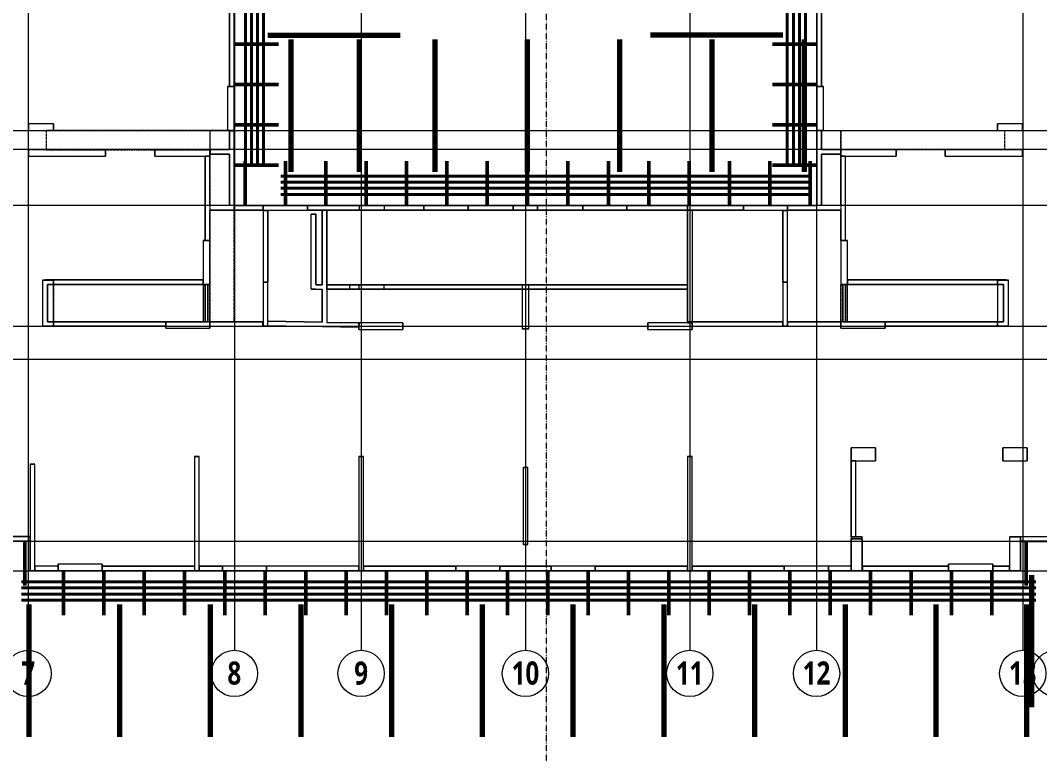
# Model space of a CAD drawing. Header units: millimetres. Extents: x -41779 to 122129, y -6962 to 59838.
# Drawn here: x 1830 to 48050, y -6962 to 26674 of the extents above; entities that cross this region are included whole.
import ezdxf

# ---------------------------------------------------------------- set-up
doc = ezdxf.new("R2010")
doc.units = ezdxf.units.MM
for name, pattern in [('Dash', [6.35, 3.175, -3.175]), ('Dash Dot 3mm', [5, 3, -1, 0, -1]), ('Grid Line', [10, 8, -1, 0, -1])]:
    doc.linetypes.add(name, pattern=pattern)
for name, color, linetype, lineweight in [('A-ANNO-MATC', 214, 'Dash Dot 3mm', 9), ('A-DETL', 90, 'Continuous', 5), ('A-DETL-HDLN', 90, 'Dash', 5), ('A-FLOR', 192, 'Continuous', 5), ('A-WALL', 113, 'Continuous', 15), ('S-BEAM', 12, 'Continuous', 15), ('S-GRID', 1, 'Continuous', 5), ('S-GRID-IDEN', 1, 'Continuous', 9)]:
    doc.layers.add(name, color=color, linetype=linetype, lineweight=lineweight)
doc.styles.add('Roboto_B', font='Roboto-Bold.ttf', dxfattribs={"width": 0.8, "height": 1050})

# ---------------------------------------------------------------- blocks, each defined once
blk = doc.blocks.new('BMS-SUPPER STRUCTURE_180317_rvt-1-Level 2 -  PLANK')
at = {"layer": 'A-FLOR', "color": 9}
for p, q in [((11523, 27566), (11523, 23676)), ((37943, 23676), (37943, 27566)), ((11523, 23676), (11523, 21676)), ((37943, 21676), (37943, 23676)), ((11523, 21676), (11523, 21666)), ((11523, 21666), (11523, 18271)), ((37943, 18271), (37943, 21676)), ((11523, 18271), (12843, 18271)), ((12843, 18271), (14843, 18271)), ((14843, 18271), (15733, 18271)), ((15733, 18271), (18327, 18271)), ((15733, 18061), (15733, 14681)), ((16771, 18271), (20133, 18271)), ((20133, 18061), (16771, 18061)), ((18327, 18271), (20133, 18271)), ((20133, 18271), (22133, 18271)), ((20133, 18271), (22133, 18271)), ((22133, 18271), (20133, 18271)), ((22133, 18061), (20133, 18061)), ((22133, 18271), (24183, 18271)), ((22133, 18271), (24183, 18271)), ((24183, 18061), (22133, 18061)), ((24183, 18271), (25283, 18271)), ((24183, 18271), (25283, 18271)), ((25283, 18271), (24183, 18271)), ((25283, 18061), (24183, 18061)), ((25283, 18271), (27333, 18271)), ((25283, 18271), (27333, 18271)), ((27333, 18061), (25283, 18061)), ((27333, 18271), (29333, 18271)), ((27333, 18271), (29333, 18271)), ((29333, 18271), (27333, 18271)), ((29333, 18061), (27333, 18061)), ((29333, 18271), (34623, 18271)), ((29333, 18271), (32078, 18271)), ((32078, 18061), (29333, 18061)), ((32078, 18271), (32078, 14681)), ((32078, 14681), (32078, 18061)), ((34623, 18271), (36623, 18271)), ((36623, 18271), (37943, 18271)), ((3333, 14691), (3053, 14691)), ((3053, 14691), (3053, 13001)), ((10123, 14691), (3333, 14691)), ((10213, 13001), (10213, 14691)), ((15733, 14681), (16771, 14681)), ((16771, 14471), (15733, 14471)), ((15733, 14471), (16771, 14471)), ((16771, 14681), (32078, 14681)), ((18327, 14471), (16771, 14471)), ((24583, 14471), (18327, 14471)), ((24883, 14471), (24583, 14471)), ((24583, 14471), (24883, 14471)), ((32078, 14471), (24883, 14471)), ((39253, 14691), (39253, 13001)), ((46133, 14691), (39343, 14691)), ((46413, 14691), (46133, 14691)), ((46413, 13001), (46413, 14691)), ((3053, 13001), (3333, 13001)), ((3333, 13001), (8423, 13001)), ((8423, 13001), (10123, 13001)), ((39343, 13001), (41043, 13001)), ((41043, 13001), (46133, 13001)), ((46133, 13001), (46413, 13001)), ((2278, 3041), (-2427, 3041)), ((2278, 1691), (2278, 3041)), ((51893, 3041), (47183, 3041)), ((47183, 3031), (47183, 1691)), ((2488, 1691), (2278, 1691)), ((3543, 1691), (2488, 1691)), ((5543, 1691), (3543, 1691)), ((9728, 1691), (5543, 1691)), ((9938, 1691), (9728, 1691)), ((10993, 1691), (9938, 1691)), ((12993, 1691), (10993, 1691)), ((17178, 1691), (12993, 1691)), ((17388, 1691), (17178, 1691)), ((21573, 1691), (17388, 1691)), ((23573, 1691), (21573, 1691)), ((25893, 1691), (23573, 1691)), ((27893, 1691), (25893, 1691)), ((32078, 1691), (27893, 1691)), ((32288, 1691), (32078, 1691)), ((36473, 1691), (32288, 1691)), ((38473, 1691), (36473, 1691)), ((39508, 1691), (38473, 1691)), ((40008, 1691), (39508, 1691)), ((40021, 1691), (40008, 1691)), ((43923, 1691), (40021, 1691)), ((45923, 1691), (43923, 1691)), ((46683, 1691), (45923, 1691)), ((47183, 1691), (46683, 1691))]:
    blk.add_line(p, q, dxfattribs=at)
at = {"layer": 'A-FLOR', "color": 55}
for p, q in [((11523, 23676), (11523, 27566)), ((37943, 27566), (37943, 23676)), ((11523, 18271), (11523, 21676)), ((37943, 21676), (37943, 18271)), ((12843, 18271), (11523, 18271)), ((20133, 18271), (14843, 18271)), ((15733, 14681), (15733, 18061)), ((15733, 18061), (20133, 18061)), ((15733, 14471), (15733, 18061)), ((24183, 18271), (22133, 18271)), ((22133, 18061), (24183, 18061)), ((27333, 18271), (25283, 18271)), ((25283, 18061), (27333, 18061)), ((34623, 18271), (29333, 18271)), ((29333, 18061), (32078, 18061)), ((32078, 18061), (32078, 14681)), ((37943, 18271), (36623, 18271)), ((3333, 14691), (10123, 14691)), ((10213, 14691), (10213, 13001)), ((32078, 14681), (15733, 14681)), ((39253, 13001), (39253, 14691)), ((39343, 14691), (46133, 14691)), ((8423, 13001), (3333, 13001)), ((46133, 13001), (41043, 13001)), ((-2427, 3041), (2278, 3041)), ((47183, 3041), (51893, 3041)), ((2488, 1691), (3543, 1691)), ((5543, 1691), (9728, 1691)), ((9938, 1691), (10993, 1691)), ((12993, 1691), (17178, 1691)), ((17388, 1691), (21573, 1691)), ((23573, 1691), (25893, 1691)), ((27893, 1691), (32078, 1691)), ((32288, 1691), (36473, 1691)), ((38473, 1691), (39508, 1691)), ((40008, 1691), (43923, 1691)), ((45923, 1691), (46683, 1691))]:
    blk.add_line(p, q, dxfattribs=at)
at = {"layer": 'A-FLOR', "color": 43}
for p, q in [((11523, 21676), (11523, 23676)), ((37943, 23676), (37943, 21676)), ((14843, 18271), (12843, 18271)), ((22133, 18271), (20133, 18271)), ((20133, 18061), (22133, 18061)), ((25283, 18271), (24183, 18271)), ((24183, 18061), (25283, 18061)), ((29333, 18271), (27333, 18271)), ((27333, 18061), (29333, 18061)), ((36623, 18271), (34623, 18271)), ((3053, 13001), (3053, 14691)), ((3053, 14691), (3333, 14691)), ((10123, 14691), (10213, 14691)), ((39253, 14691), (39343, 14691)), ((46133, 14691), (46413, 14691)), ((46413, 14691), (46413, 13001)), ((3333, 13001), (3053, 13001)), ((10213, 13001), (8423, 13001)), ((41043, 13001), (39253, 13001)), ((46413, 13001), (46133, 13001)), ((2278, 3041), (2278, 1691)), ((47183, 1691), (47183, 3041)), ((2278, 1691), (2488, 1691)), ((3543, 1691), (5543, 1691)), ((9728, 1691), (9938, 1691)), ((10993, 1691), (12993, 1691)), ((17178, 1691), (17388, 1691)), ((21573, 1691), (23573, 1691)), ((25893, 1691), (27893, 1691)), ((32078, 1691), (32288, 1691)), ((36473, 1691), (38473, 1691)), ((39508, 1691), (40008, 1691)), ((43923, 1691), (45923, 1691)), ((46683, 1691), (47183, 1691))]:
    blk.add_line(p, q, dxfattribs=at)
at = {"layer": 'A-FLOR', "color": 50}
for p, q in [((15733, 18271), (16771, 18271)), ((17186, 18271), (15733, 18271)), ((16771, 18061), (15733, 18061)), ((15733, 18061), (15733, 14681)), ((20133, 18271), (17186, 18271)), ((24183, 18271), (22133, 18271)), ((27333, 18271), (25283, 18271)), ((30936, 18271), (29333, 18271)), ((32078, 18271), (30936, 18271)), ((32078, 18061), (32078, 18271)), ((32078, 14681), (32078, 18061)), ((10213, 14691), (10123, 14691)), ((15733, 14681), (15733, 14471)), ((16771, 14471), (17186, 14471)), ((17186, 14471), (24583, 14471)), ((24883, 14471), (32078, 14471)), ((32078, 14681), (32078, 14471)), ((32078, 14471), (32078, 14681)), ((39343, 14691), (39253, 14691)), ((10123, 13001), (10213, 13001)), ((39253, 13001), (39343, 13001)), ((47183, 3041), (47183, 3031))]:
    blk.add_line(p, q, dxfattribs=at)
at = {"layer": 'A-WALL', "color": 8, "lineweight": 18}
for p, q in [((11223, 23676), (11223, 21676)), ((11523, 23676), (11223, 23676)), ((11523, 21676), (11523, 23676)), ((38243, 23676), (37943, 23676)), ((37943, 23676), (37943, 21676)), ((38243, 21676), (38243, 23676)), ((3333, 21976), (2193, 21976)), ((2193, 21976), (2193, 21676)), ((3333, 21676), (3333, 21976)), ((47273, 21976), (46133, 21976)), ((46133, 21976), (46133, 21676)), ((47273, 21676), (47273, 21976)), ((2193, 21676), (3333, 21676)), ((11223, 21676), (11523, 21676)), ((37943, 21676), (38243, 21676)), ((46133, 21676), (47273, 21676)), ((5693, 20806), (2193, 20806)), ((2193, 20806), (2193, 20506)), ((5693, 20506), (5693, 20806)), ((10423, 20806), (7923, 20806)), ((7923, 20806), (7923, 20506)), ((10423, 20506), (10423, 20806)), ((41543, 20806), (39043, 20806)), ((39043, 20806), (39043, 20506)), ((41543, 20506), (41543, 20806)), ((47273, 20806), (43773, 20806)), ((43773, 20806), (43773, 20506)), ((47273, 20506), (47273, 20806)), ((2193, 20506), (5693, 20506)), ((7923, 20506), (10423, 20506)), ((39043, 20506), (41543, 20506)), ((43773, 20506), (47273, 20506)), ((14843, 18271), (12843, 18271)), ((12843, 18271), (12843, 18061)), ((12843, 18061), (14843, 18061)), ((14843, 18061), (14843, 18271)), ((22133, 18271), (20133, 18271)), ((20133, 18271), (20133, 18061)), ((20133, 18061), (22133, 18061)), ((22133, 18061), (22133, 18271)), ((25283, 18271), (24183, 18271)), ((24183, 18271), (24183, 18061)), ((24183, 18061), (25283, 18061)), ((25283, 18061), (25283, 18271)), ((29333, 18271), (27333, 18271)), ((27333, 18271), (27333, 18061)), ((27333, 18061), (29333, 18061)), ((29333, 18061), (29333, 18271)), ((36623, 18271), (34623, 18271)), ((34623, 18271), (34623, 18061)), ((34623, 18061), (36623, 18061)), ((36623, 18061), (36623, 18271)), ((10423, 16691), (10123, 16691)), ((10123, 16691), (10123, 14691)), ((10423, 14691), (10423, 16691)), ((39343, 16691), (39043, 16691)), ((39043, 16691), (39043, 14691)), ((39343, 14691), (39343, 16691)), ((2833, 14891), (2833, 12791)), ((3333, 14891), (2833, 14891)), ((3333, 12791), (3333, 14891)), ((12843, 14791), (12843, 12791)), ((13053, 14791), (12843, 14791)), ((13053, 12791), (13053, 14791)), ((36623, 14791), (36413, 14791)), ((36413, 14791), (36413, 12791)), ((36623, 12791), (36623, 14791)), ((46133, 14891), (46133, 12791)), ((46633, 14891), (46133, 14891)), ((46633, 12791), (46633, 14891)), ((10123, 14691), (10423, 14691)), ((24883, 14671), (24583, 14671)), ((24583, 14671), (24583, 12671)), ((24883, 12671), (24883, 14671)), ((39043, 14691), (39343, 14691)), ((10423, 13001), (8423, 13001)), ((8423, 13001), (8423, 12701)), ((10423, 12701), (10423, 13001)), ((19178, 12946), (17178, 12946)), ((17178, 12946), (17178, 12646)), ((19178, 12646), (19178, 12946)), ((32288, 12946), (30288, 12946)), ((30288, 12946), (30288, 12646)), ((32288, 12646), (32288, 12946)), ((41043, 13001), (39043, 13001)), ((39043, 13001), (39043, 12701)), ((41043, 12701), (41043, 13001)), ((2833, 12791), (3333, 12791)), ((8423, 12701), (10423, 12701)), ((12843, 12791), (13053, 12791)), ((17178, 12646), (19178, 12646)), ((24583, 12671), (24883, 12671)), ((30288, 12646), (32288, 12646)), ((36413, 12791), (36623, 12791)), ((39043, 12701), (41043, 12701)), ((46133, 12791), (46633, 12791)), ((40608, 7281), (39508, 7281)), ((39508, 7281), (39508, 6681)), ((40608, 6681), (40608, 7281)), ((47483, 7281), (46383, 7281)), ((46383, 7281), (46383, 6681)), ((47483, 6681), (47483, 7281)), ((2488, 6541), (2278, 6541)), ((2278, 6541), (2278, 1691)), ((2488, 1691), (2488, 6541)), ((9938, 6891), (9728, 6891)), ((9728, 6891), (9728, 1691)), ((9938, 1691), (9938, 6891)), ((17388, 6891), (17178, 6891)), ((17178, 6891), (17178, 1691)), ((17388, 1691), (17388, 6891)), ((32288, 6891), (32078, 6891)), ((32078, 6891), (32078, 1691)), ((32288, 1691), (32288, 6891)), ((39508, 6681), (40608, 6681)), ((46383, 6681), (47483, 6681)), ((24838, 6391), (24628, 6391)), ((24628, 6391), (24628, 2891)), ((24838, 2891), (24838, 6391)), ((39508, 3241), (39508, 1691)), ((40008, 3241), (39508, 3241)), ((40008, 1691), (40008, 3241)), ((46683, 3241), (46683, 1691)), ((47183, 3241), (46683, 3241)), ((47183, 1691), (47183, 3241)), ((24628, 2891), (24838, 2891)), ((5543, 1991), (3543, 1991)), ((3543, 1991), (3543, 1691)), ((5543, 1691), (5543, 1991)), ((12993, 1901), (10993, 1901)), ((10993, 1901), (10993, 1691)), ((12993, 1691), (12993, 1901)), ((23573, 1901), (21573, 1901)), ((21573, 1901), (21573, 1691)), ((23573, 1691), (23573, 1901)), ((27893, 1901), (25893, 1901)), ((25893, 1901), (25893, 1691)), ((27893, 1691), (27893, 1901)), ((38473, 1901), (36473, 1901)), ((36473, 1901), (36473, 1691)), ((38473, 1691), (38473, 1901)), ((45923, 1991), (43923, 1991)), ((43923, 1991), (43923, 1691)), ((45923, 1691), (45923, 1991)), ((2278, 1691), (2488, 1691)), ((3543, 1691), (5543, 1691)), ((9728, 1691), (9938, 1691)), ((10993, 1691), (12993, 1691)), ((17178, 1691), (17388, 1691)), ((21573, 1691), (23573, 1691)), ((25893, 1691), (27893, 1691)), ((32078, 1691), (32288, 1691)), ((36473, 1691), (38473, 1691)), ((39508, 1691), (40008, 1691)), ((43923, 1691), (45923, 1691)), ((46683, 1691), (47183, 1691))]:
    blk.add_line(p, q, dxfattribs=at)
at = {"layer": 'A-WALL', "color": 253, "lineweight": 13}
for p, q in [((11223, 23676), (11223, 21676)), ((11223, 23676), (11523, 23676)), ((11523, 21676), (11523, 23676)), ((37943, 23676), (38243, 23676)), ((37943, 23676), (37943, 21676)), ((38243, 21676), (38243, 23676)), ((3333, 21976), (2193, 21976)), ((2193, 21676), (2193, 21976)), ((3333, 21976), (3333, 21676)), ((46133, 21676), (46133, 21976)), ((47273, 21976), (46133, 21976)), ((47273, 21976), (47273, 21676)), ((2193, 21676), (3333, 21676)), ((11523, 21676), (11223, 21676)), ((38243, 21676), (37943, 21676)), ((46133, 21676), (47273, 21676)), ((2193, 20506), (2193, 20806)), ((5693, 20806), (2193, 20806)), ((5693, 20806), (5693, 20506)), ((7923, 20506), (7923, 20806)), ((10423, 20806), (7923, 20806)), ((10423, 20806), (10423, 20506)), ((39043, 20506), (39043, 20806)), ((41543, 20806), (39043, 20806)), ((41543, 20806), (41543, 20506)), ((43773, 20506), (43773, 20806)), ((47273, 20806), (43773, 20806)), ((47273, 20806), (47273, 20506)), ((2193, 20506), (5693, 20506)), ((7923, 20506), (10423, 20506)), ((39043, 20506), (41543, 20506)), ((43773, 20506), (47273, 20506)), ((12843, 18061), (12843, 18271)), ((14843, 18271), (12843, 18271)), ((12843, 18061), (14843, 18061)), ((14843, 18271), (14843, 18061)), ((20133, 18061), (20133, 18271)), ((22133, 18271), (20133, 18271)), ((20133, 18061), (22133, 18061)), ((22133, 18271), (22133, 18061)), ((24183, 18061), (24183, 18271)), ((25283, 18271), (24183, 18271)), ((24183, 18061), (25283, 18061)), ((25283, 18271), (25283, 18061)), ((27333, 18061), (27333, 18271)), ((29333, 18271), (27333, 18271)), ((27333, 18061), (29333, 18061)), ((29333, 18271), (29333, 18061)), ((34623, 18061), (34623, 18271)), ((36623, 18271), (34623, 18271)), ((34623, 18061), (36623, 18061)), ((36623, 18271), (36623, 18061)), ((10123, 16691), (10423, 16691)), ((10123, 16691), (10123, 14691)), ((10423, 14691), (10423, 16691)), ((39043, 16691), (39343, 16691)), ((39043, 16691), (39043, 14691)), ((39343, 14691), (39343, 16691)), ((2833, 14891), (2833, 12791)), ((2833, 14891), (3333, 14891)), ((3333, 12791), (3333, 14891)), ((12843, 14791), (12843, 12791)), ((12843, 14791), (13053, 14791)), ((13053, 12791), (13053, 14791)), ((36413, 14791), (36623, 14791)), ((36413, 14791), (36413, 12791)), ((36623, 12791), (36623, 14791)), ((46133, 14891), (46133, 12791)), ((46133, 14891), (46633, 14891)), ((46633, 12791), (46633, 14891)), ((10423, 14691), (10123, 14691)), ((24583, 14671), (24883, 14671)), ((24583, 14671), (24583, 12671)), ((24883, 12671), (24883, 14671)), ((39343, 14691), (39043, 14691)), ((10423, 13001), (8423, 13001)), ((8423, 12701), (8423, 13001)), ((10423, 13001), (10423, 12701)), ((19178, 12946), (17178, 12946)), ((17178, 12646), (17178, 12946)), ((19178, 12946), (19178, 12646)), ((30288, 12646), (30288, 12946)), ((32288, 12946), (30288, 12946)), ((32288, 12946), (32288, 12646)), ((41043, 13001), (39043, 13001)), ((39043, 12701), (39043, 13001)), ((41043, 13001), (41043, 12701)), ((3333, 12791), (2833, 12791)), ((8423, 12701), (10423, 12701)), ((13053, 12791), (12843, 12791)), ((17178, 12646), (19178, 12646)), ((24883, 12671), (24583, 12671)), ((30288, 12646), (32288, 12646)), ((36623, 12791), (36413, 12791)), ((39043, 12701), (41043, 12701)), ((46633, 12791), (46133, 12791)), ((39508, 6681), (39508, 7281)), ((40608, 7281), (39508, 7281)), ((40608, 7281), (40608, 6681)), ((46383, 6681), (46383, 7281)), ((47483, 7281), (46383, 7281)), ((47483, 7281), (47483, 6681)), ((2278, 6541), (2488, 6541)), ((2278, 6541), (2278, 1691)), ((2488, 1691), (2488, 6541)), ((9728, 6891), (9938, 6891)), ((9728, 6891), (9728, 1691)), ((9938, 1691), (9938, 6891)), ((17178, 6891), (17388, 6891)), ((17178, 6891), (17178, 1691)), ((17388, 1691), (17388, 6891)), ((32078, 6891), (32288, 6891)), ((32078, 6891), (32078, 1691)), ((32288, 1691), (32288, 6891)), ((39508, 6681), (40608, 6681)), ((46383, 6681), (47483, 6681)), ((24628, 6391), (24838, 6391)), ((24628, 6391), (24628, 2891)), ((24838, 2891), (24838, 6391)), ((39508, 3241), (39508, 1691)), ((39508, 3241), (40008, 3241)), ((40008, 1691), (40008, 3241)), ((46683, 3241), (46683, 1691)), ((46683, 3241), (47183, 3241)), ((47183, 1691), (47183, 3241)), ((24838, 2891), (24628, 2891)), ((39508, 1691), (39508, 3141)), ((40008, 3141), (39508, 3141)), ((40008, 3141), (40008, 1691)), ((5543, 1991), (3543, 1991)), ((3543, 1691), (3543, 1991)), ((5543, 1991), (5543, 1691)), ((12993, 1901), (10993, 1901)), ((10993, 1691), (10993, 1901)), ((12993, 1901), (12993, 1691)), ((23573, 1901), (21573, 1901)), ((21573, 1691), (21573, 1901)), ((23573, 1901), (23573, 1691)), ((27893, 1901), (25893, 1901)), ((25893, 1691), (25893, 1901)), ((27893, 1901), (27893, 1691)), ((38473, 1901), (36473, 1901)), ((36473, 1691), (36473, 1901)), ((38473, 1901), (38473, 1691)), ((45923, 1991), (43923, 1991)), ((43923, 1691), (43923, 1991)), ((45923, 1991), (45923, 1691)), ((2488, 1691), (2278, 1691)), ((3543, 1691), (5543, 1691)), ((9938, 1691), (9728, 1691)), ((10993, 1691), (12993, 1691)), ((17388, 1691), (17178, 1691)), ((21573, 1691), (23573, 1691)), ((25893, 1691), (27893, 1691)), ((32288, 1691), (32078, 1691)), ((36473, 1691), (38473, 1691)), ((40008, 1691), (39508, 1691)), ((40008, 1691), (39508, 1691)), ((43923, 1691), (45923, 1691)), ((47183, 1691), (46683, 1691))]:
    blk.add_line(p, q, dxfattribs=at)
at = {"layer": 'A-WALL', "color": 254, "lineweight": 13}
for p, q in [((39508, 3141), (39508, 1901)), ((39508, 3141), (40008, 3141)), ((40008, 1691), (40008, 3141)), ((40008, 1691), (39508, 1691))]:
    blk.add_line(p, q, dxfattribs=at)
at = {"layer": 'A-WALL', "color": 10, "lineweight": 13}
blk.add_line((39508, 1901), (39508, 1691), dxfattribs=at)
at = {"layer": 'S-BEAM', "color": 135, "lineweight": 13}
for p, q in [((11313, 27566), (11313, 23676)), ((11523, 23676), (11523, 27566)), ((37943, 27566), (37943, 23676)), ((38153, 23676), (38153, 27566)), ((11313, 21666), (11523, 21666)), ((11313, 21666), (11313, 20806)), ((11523, 18271), (11523, 21666)), ((37943, 21676), (37943, 18271)), ((38153, 20806), (38153, 21676)), ((10436, 20596), (10436, 20806)), ((11313, 20806), (10436, 20806)), ((39043, 20806), (38153, 20806)), ((10213, 20506), (10213, 16691)), ((10423, 18271), (10423, 20506)), ((10436, 20596), (11313, 20596)), ((11313, 20596), (11313, 18271)), ((38153, 20596), (39043, 20596)), ((38153, 18271), (38153, 20596)), ((39043, 20506), (39043, 18271)), ((39253, 16691), (39253, 20506)), ((11313, 18271), (10423, 18271)), ((10423, 16691), (10423, 18061)), ((10423, 18061), (12843, 18061)), ((12843, 18271), (11523, 18271)), ((12843, 18048), (13053, 18048)), ((12843, 18048), (12843, 14791)), ((13053, 14791), (13053, 18048)), ((15733, 18271), (14843, 18271)), ((14843, 18061), (15733, 18061)), ((20133, 18271), (15733, 18271)), ((15733, 18061), (20133, 18061)), ((34623, 18271), (29333, 18271)), ((29333, 18061), (34623, 18061)), ((36413, 18048), (36623, 18048)), ((36413, 18048), (36413, 14791)), ((37943, 18271), (36623, 18271)), ((36623, 18061), (39043, 18061)), ((36623, 14791), (36623, 18048)), ((39043, 18271), (38153, 18271)), ((39043, 18061), (39043, 16691)), ((2961, 14891), (2961, 14901)), ((10123, 14901), (2961, 14901)), ((46518, 14901), (39343, 14901)), ((46518, 14901), (46518, 14891)), ((3333, 14691), (10123, 14691)), ((10123, 14691), (10123, 13001)), ((10333, 13001), (10333, 14691)), ((39133, 14691), (39133, 13001)), ((39343, 14691), (46133, 14691)), ((39343, 13001), (39343, 14691)), ((8423, 13001), (3333, 13001)), ((12830, 13001), (10423, 13001)), ((12830, 13001), (12830, 12791)), ((36400, 13001), (32078, 13001)), ((32078, 13001), (32078, 12946)), ((36400, 13001), (36400, 12791)), ((39043, 13001), (36623, 13001)), ((46133, 13001), (41043, 13001)), ((3333, 12791), (8423, 12791)), ((10423, 12791), (12830, 12791)), ((32288, 12791), (36400, 12791)), ((36623, 12791), (39043, 12791)), ((41043, 12801), (46133, 12801)), ((39508, 6681), (39508, 3241)), ((39718, 3241), (39718, 6681)), ((2278, 3251), (-2427, 3251)), ((51893, 3241), (47183, 3241)), ((-2427, 3041), (2278, 3041)), ((47183, 3031), (51893, 3031)), ((3543, 1901), (2488, 1901)), ((5543, 1901), (9728, 1901)), ((9938, 1901), (10993, 1901)), ((17178, 1901), (12993, 1901)), ((21573, 1901), (17388, 1901)), ((25893, 1901), (23573, 1901)), ((32078, 1901), (27893, 1901)), ((36473, 1901), (32288, 1901)), ((39508, 1901), (38473, 1901)), ((40021, 1691), (40021, 1901)), ((43923, 1901), (40021, 1901)), ((46683, 1901), (45923, 1901)), ((2488, 1691), (3543, 1691)), ((9728, 1691), (5543, 1691)), ((10993, 1691), (9938, 1691)), ((12993, 1691), (17178, 1691)), ((17388, 1691), (21573, 1691)), ((23573, 1691), (25893, 1691)), ((27893, 1691), (32078, 1691)), ((32288, 1691), (36473, 1691)), ((38473, 1691), (39508, 1691)), ((40021, 1691), (43923, 1691)), ((45923, 1691), (46683, 1691))]:
    blk.add_line(p, q, dxfattribs=at)
at = {"layer": 'S-BEAM', "color": 254, "lineweight": 13}
for p, q in [((11313, 23676), (11313, 27566)), ((11523, 23676), (11523, 27566)), ((37943, 27566), (37943, 23676)), ((38153, 27566), (38153, 23676)), ((11523, 21666), (11313, 21666)), ((11313, 20806), (11313, 21666)), ((11523, 18271), (11523, 21666)), ((37943, 21676), (37943, 18271)), ((38153, 21676), (38153, 20806)), ((10436, 20806), (10436, 20596)), ((11313, 20806), (10436, 20806)), ((39043, 20806), (38153, 20806)), ((10213, 16691), (10213, 20506)), ((10423, 18271), (10423, 20506)), ((11313, 20596), (10436, 20596)), ((11313, 18271), (11313, 20596)), ((39043, 20596), (38153, 20596)), ((38153, 20596), (38153, 18271)), ((39043, 18271), (39043, 20506)), ((39253, 16691), (39253, 20506)), ((11313, 18271), (10423, 18271)), ((10423, 16691), (10423, 18061)), ((12843, 18061), (10423, 18061)), ((12843, 18271), (11523, 18271)), ((13053, 18048), (12843, 18048)), ((12843, 18048), (12843, 14791)), ((13053, 18048), (13053, 14791)), ((15733, 18271), (14843, 18271)), ((15523, 18061), (14843, 18061)), ((15523, 18061), (15523, 14681)), ((15733, 18061), (15523, 18061)), ((15733, 18271), (18327, 18271)), ((18327, 18061), (15733, 18061)), ((15733, 18061), (15733, 14681)), ((18327, 18271), (18327, 18061)), ((20133, 18271), (18327, 18271)), ((20133, 18061), (18327, 18061)), ((20133, 18061), (20133, 18271)), ((29333, 18271), (29333, 18061)), ((34623, 18271), (29333, 18271)), ((32078, 18061), (29333, 18061)), ((32078, 18061), (32078, 14681)), ((32288, 18061), (32078, 18061)), ((34623, 18061), (32288, 18061)), ((32288, 18061), (32288, 13001)), ((34623, 18061), (34623, 18271)), ((36623, 18048), (36413, 18048)), ((36413, 14791), (36413, 18048)), ((37943, 18271), (36623, 18271)), ((39043, 18061), (36623, 18061)), ((36623, 14791), (36623, 18048)), ((39043, 18271), (38153, 18271)), ((39043, 16691), (39043, 18061)), ((15223, 17881), (15013, 17881)), ((15013, 14471), (15013, 17881)), ((15223, 14682), (15223, 17881)), ((2961, 14901), (2961, 14891)), ((2962, 14901), (10123, 14901)), ((10123, 14901), (10123, 14691)), ((12843, 14791), (13053, 14791)), ((36413, 14791), (36623, 14791)), ((39343, 14691), (39343, 14901)), ((39343, 14901), (46518, 14901)), ((46518, 14891), (46518, 14901)), ((3333, 14691), (10123, 14691)), ((10333, 14691), (10333, 13001)), ((15223, 14471), (15013, 14471)), ((15223, 14681), (15523, 14681)), ((15223, 14471), (15523, 14471)), ((15523, 14471), (15523, 12975)), ((15733, 14681), (15733, 14471)), ((16771, 14681), (15733, 14681)), ((15733, 14471), (15733, 12971)), ((15733, 14471), (16771, 14471)), ((18327, 14681), (16771, 14681)), ((18327, 14471), (16771, 14471)), ((18327, 14681), (32078, 14681)), ((18327, 14471), (18327, 14679)), ((24583, 14471), (18327, 14471)), ((24583, 14671), (24583, 14471)), ((24583, 14671), (24583, 14471)), ((24883, 14671), (24583, 14671)), ((24883, 14471), (24883, 14671)), ((24883, 14471), (24883, 14671)), ((24883, 14471), (32078, 14471)), ((32078, 14471), (32078, 13001)), ((39133, 13001), (39133, 14691)), ((39343, 14691), (46133, 14691)), ((8423, 13001), (3333, 13001)), ((8423, 12791), (8423, 13001)), ((10423, 13001), (12830, 13001)), ((12830, 12791), (12830, 13001)), ((15523, 12975), (13053, 13018)), ((13053, 12808), (13053, 13018)), ((15733, 12971), (17178, 12946)), ((17186, 12946), (17178, 12946)), ((17186, 12946), (17182, 12736)), ((32078, 12946), (32078, 13001)), ((32078, 13001), (32288, 13001)), ((32288, 13001), (36400, 13001)), ((36400, 12791), (36400, 13001)), ((36623, 13001), (39043, 13001)), ((41043, 12801), (41043, 13001)), ((46133, 13001), (41043, 13001)), ((8423, 12791), (3333, 12791)), ((10423, 12791), (12830, 12791)), ((17178, 12736), (13053, 12808)), ((17182, 12736), (17178, 12736)), ((17182, 12736), (17178, 12736)), ((32288, 12791), (36400, 12791)), ((36623, 12791), (39043, 12791)), ((46133, 12801), (41043, 12801)), ((39508, 3241), (39508, 6681)), ((39718, 3241), (39718, 6681)), ((-2427, 3251), (2278, 3251)), ((39508, 3241), (39718, 3241)), ((51893, 3241), (47183, 3241)), ((-2427, 3041), (2278, 3041)), ((3543, 1901), (2488, 1901)), ((5543, 1901), (5543, 1691)), ((9728, 1901), (5543, 1901)), ((10993, 1901), (9938, 1901)), ((12993, 1901), (12993, 1691)), ((17178, 1901), (12993, 1901)), ((17388, 1901), (21573, 1901)), ((21573, 1691), (21573, 1901)), ((23573, 1901), (25893, 1901)), ((27893, 1901), (27893, 1691)), ((27893, 1901), (32078, 1901)), ((32288, 1901), (36473, 1901)), ((36473, 1691), (36473, 1901)), ((39508, 1901), (38473, 1901)), ((40021, 1901), (40021, 1691)), ((40021, 1901), (43923, 1901)), ((45923, 1901), (46683, 1901)), ((3543, 1691), (2488, 1691)), ((9728, 1691), (5543, 1691)), ((10993, 1691), (9938, 1691)), ((17178, 1691), (12993, 1691)), ((17388, 1691), (21573, 1691)), ((23573, 1691), (25893, 1691)), ((27893, 1691), (32078, 1691)), ((32288, 1691), (36473, 1691)), ((39508, 1691), (38473, 1691)), ((40021, 1691), (43923, 1691)), ((45923, 1691), (46683, 1691))]:
    blk.add_line(p, q, dxfattribs=at)
at = {"layer": 'S-BEAM', "color": 10, "lineweight": 13}
for p, q in [((11313, 23676), (11523, 23676)), ((37943, 23676), (38153, 23676)), ((38153, 21676), (37943, 21676)), ((39043, 20806), (39043, 20596)), ((10213, 20506), (10423, 20506)), ((39043, 20506), (39253, 20506)), ((12843, 18061), (12843, 18271)), ((14843, 18271), (14843, 18061)), ((15733, 18271), (17186, 18271)), ((17186, 18271), (15733, 18271)), ((17186, 18061), (15733, 18061)), ((17186, 18061), (15733, 18061)), ((15733, 18061), (15733, 14681)), ((17186, 18271), (17186, 18061)), ((36623, 18271), (36623, 18061)), ((10213, 16691), (10423, 16691)), ((39043, 16691), (39253, 16691)), ((3333, 14891), (2961, 14891)), ((3333, 14691), (3333, 14891)), ((46518, 14891), (46133, 14891)), ((46133, 14891), (46133, 14691)), ((10333, 14691), (10123, 14691)), ((15733, 14471), (15733, 14681)), ((15733, 14681), (16771, 14681)), ((15733, 14471), (16771, 14471)), ((17186, 14681), (16771, 14681)), ((16771, 14681), (17186, 14681)), ((16771, 14471), (17186, 14471)), ((16771, 14471), (17186, 14471)), ((17186, 14471), (17186, 14681)), ((24883, 14671), (24583, 14671)), ((39343, 14691), (39133, 14691)), ((3333, 12791), (3333, 13001)), ((10333, 13001), (10123, 13001)), ((10423, 12791), (10423, 13001)), ((13053, 12808), (13053, 13018)), ((17178, 12946), (17186, 12946)), ((17182, 12736), (17186, 12946)), ((32288, 12946), (32078, 12946)), ((32288, 12791), (32288, 12946)), ((36623, 12791), (36623, 13001)), ((39043, 13001), (39043, 12791)), ((39343, 13001), (39133, 13001)), ((46133, 13001), (46133, 12801)), ((39508, 6681), (39718, 6681)), ((2278, 3251), (2278, 3041)), ((47183, 3031), (47183, 3241)), ((2488, 1691), (2488, 1901)), ((3543, 1901), (3543, 1691)), ((9728, 1901), (9728, 1691)), ((9938, 1901), (9938, 1691)), ((10993, 1691), (10993, 1901)), ((17178, 1901), (17178, 1691)), ((17388, 1691), (17388, 1901)), ((23573, 1901), (23573, 1691)), ((25893, 1691), (25893, 1901)), ((32078, 1901), (32078, 1691)), ((32288, 1691), (32288, 1901)), ((38473, 1901), (38473, 1691)), ((39508, 1901), (39508, 1691)), ((43923, 1691), (43923, 1901)), ((45923, 1901), (45923, 1691)), ((46683, 1901), (46683, 1691))]:
    blk.add_line(p, q, dxfattribs=at)
at = {"layer": 'S-BEAM', "color": 253, "lineweight": 13}
for p, q in [((11523, 23676), (11313, 23676)), ((38153, 23676), (37943, 23676)), ((37943, 21676), (38153, 21676)), ((39043, 20596), (39043, 20806)), ((10423, 20506), (10213, 20506)), ((39253, 20506), (39043, 20506)), ((12843, 18271), (12843, 18061)), ((14843, 18061), (14843, 18271)), ((15523, 14681), (15523, 18061)), ((20133, 18271), (20133, 18061)), ((29333, 18061), (29333, 18271)), ((32078, 14681), (32078, 18061)), ((32288, 18061), (32288, 13001)), ((34623, 18271), (34623, 18061)), ((36623, 18061), (36623, 18271)), ((15013, 17881), (15223, 17881)), ((15013, 14471), (15013, 17881)), ((15223, 17881), (15223, 14682)), ((10423, 16691), (10213, 16691)), ((39253, 16691), (39043, 16691)), ((2961, 14891), (3333, 14891)), ((3333, 14891), (3333, 14691)), ((10123, 14691), (10123, 14901)), ((13053, 14791), (12843, 14791)), ((36623, 14791), (36413, 14791)), ((39343, 14901), (39343, 14691)), ((46133, 14691), (46133, 14891)), ((46133, 14891), (46518, 14891)), ((10123, 14691), (10333, 14691)), ((10123, 14691), (10123, 13001)), ((15013, 14471), (15223, 14471)), ((15523, 14681), (15223, 14681)), ((15223, 14471), (15523, 14471)), ((15523, 12975), (15523, 14471)), ((15733, 14471), (15733, 12971)), ((16771, 14681), (32078, 14681)), ((16771, 14471), (16771, 14681)), ((24583, 14471), (16771, 14471)), ((32078, 14471), (24883, 14471)), ((32078, 13001), (32078, 14471)), ((39133, 14691), (39343, 14691)), ((39343, 13001), (39343, 14691)), ((3333, 13001), (3333, 12791)), ((8423, 13001), (8423, 12791)), ((10123, 13001), (10333, 13001)), ((10423, 13001), (10423, 12791)), ((13053, 13018), (15523, 12975)), ((17178, 12946), (15733, 12971)), ((32078, 12946), (32288, 12946)), ((32288, 12946), (32288, 12791)), ((36623, 13001), (36623, 12791)), ((39043, 12791), (39043, 13001)), ((39133, 13001), (39343, 13001)), ((41043, 13001), (41043, 12801)), ((46133, 12801), (46133, 13001)), ((17178, 12736), (13053, 12808)), ((39718, 6681), (39508, 6681)), ((2278, 3041), (2278, 3251)), ((39718, 3241), (39508, 3241)), ((47183, 3241), (47183, 3031)), ((51893, 3031), (47183, 3031)), ((2488, 1901), (2488, 1691)), ((3543, 1691), (3543, 1901)), ((5543, 1691), (5543, 1901)), ((9728, 1901), (9728, 1691)), ((9938, 1691), (9938, 1901)), ((10993, 1901), (10993, 1691)), ((12993, 1691), (12993, 1901)), ((17178, 1691), (17178, 1901)), ((17388, 1901), (17388, 1691)), ((21573, 1901), (21573, 1691)), ((23573, 1691), (23573, 1901)), ((25893, 1901), (25893, 1691)), ((27893, 1691), (27893, 1901)), ((32078, 1691), (32078, 1901)), ((32288, 1901), (32288, 1691)), ((36473, 1901), (36473, 1691)), ((38473, 1691), (38473, 1901)), ((39508, 1691), (39508, 1901)), ((43923, 1901), (43923, 1691)), ((45923, 1691), (45923, 1901)), ((46683, 1691), (46683, 1901))]:
    blk.add_line(p, q, dxfattribs=at)
blk = doc.blocks.new('Grid - Circle-565542-Level 2 -  PLANK')
at = {"layer": 'S-GRID-IDEN'}
blk.add_circle((0, 0), 3.5, dxfattribs=at)

msp = doc.modelspace()

# ---------------------------------------------------------------- linework, layer by layer
at = {"layer": 'A-ANNO-MATC'}
msp.add_line((25681, -6962), (25681, 59838), dxfattribs=at)
at = {"layer": 'A-DETL', "lineweight": 40}
for p, q in [((12032, 24111), (12032, 28111)), ((12307, 24111), (12307, 28111)), ((12582, 24111), (12582, 28111)), ((12857, 24111), (12857, 28111)), ((36609, 24111), (36609, 28111)), ((36884, 24111), (36884, 28111)), ((37159, 24111), (37159, 28111)), ((37434, 24111), (37434, 28111)), ((12032, 20111), (12032, 24111)), ((12307, 20111), (12307, 24111)), ((12582, 20111), (12582, 24111)), ((12857, 20111), (12857, 24111)), ((36609, 20111), (36609, 24111)), ((36884, 20111), (36884, 24111)), ((37159, 20111), (37159, 24111)), ((17643, 19605), (13643, 19605)), ((21643, 19605), (17643, 19605)), ((25643, 19605), (21643, 19605)), ((29643, 19605), (25643, 19605)), ((33643, 19605), (29643, 19605)), ((37643, 19605), (33643, 19605)), ((17643, 19330), (13643, 19330)), ((17643, 19055), (13643, 19055)), ((21643, 19330), (17643, 19330)), ((21643, 19055), (17643, 19055)), ((25643, 19330), (21643, 19330)), ((25643, 19055), (21643, 19055)), ((29643, 19330), (25643, 19330)), ((29643, 19055), (25643, 19055)), ((33643, 19330), (29643, 19330)), ((33643, 19055), (29643, 19055)), ((37643, 19330), (33643, 19330)), ((37643, 19055), (33643, 19055)), ((17643, 18780), (13643, 18780)), ((21643, 18780), (17643, 18780)), ((25643, 18780), (21643, 18780)), ((29643, 18780), (25643, 18780)), ((33643, 18780), (29643, 18780)), ((37643, 18780), (33643, 18780)), ((1878, 1192), (5878, 1192)), ((5878, 1192), (9878, 1192)), ((9878, 1192), (13878, 1192)), ((13878, 1192), (17878, 1192)), ((17878, 1192), (21878, 1192)), ((21878, 1192), (25878, 1192)), ((25878, 1192), (29878, 1192)), ((29878, 1192), (33878, 1192)), ((33878, 1192), (37878, 1192)), ((37878, 1192), (41878, 1192)), ((41878, 1192), (45878, 1192)), ((45878, 1192), (47878, 1192)), ((1878, 917), (5878, 917)), ((1878, 642), (5878, 642)), ((5878, 917), (9878, 917)), ((5878, 642), (9878, 642)), ((9878, 917), (13878, 917)), ((9878, 642), (13878, 642)), ((13878, 917), (17878, 917)), ((13878, 642), (17878, 642)), ((17878, 917), (21878, 917)), ((17878, 642), (21878, 642)), ((21878, 917), (25878, 917)), ((21878, 642), (25878, 642)), ((25878, 917), (29878, 917)), ((25878, 642), (29878, 642)), ((29878, 917), (33878, 917)), ((29878, 642), (33878, 642)), ((33878, 917), (37878, 917)), ((33878, 642), (37878, 642)), ((37878, 917), (41878, 917)), ((37878, 642), (41878, 642)), ((41878, 917), (45878, 917)), ((41878, 642), (45878, 642)), ((45878, 917), (47878, 917)), ((45878, 642), (47878, 642)), ((1878, 367), (5878, 367)), ((5878, 367), (9878, 367)), ((9878, 367), (13878, 367)), ((13878, 367), (17878, 367)), ((17878, 367), (21878, 367)), ((21878, 367), (25878, 367)), ((25878, 367), (29878, 367)), ((29878, 367), (33878, 367)), ((33878, 367), (37878, 367)), ((37878, 367), (41878, 367)), ((41878, 367), (45878, 367)), ((45878, 367), (47878, 367))]:
    msp.add_line(p, q, dxfattribs=at)
at = {"layer": 'A-DETL', "lineweight": 70}
for p, q in [((13058, 26006), (19058, 26006)), ((36408, 26006), (30408, 26006)), ((14103, 19806), (14103, 25806)), ((17213, 19806), (17213, 25806)), ((20646, 19806), (20646, 25806)), ((24833, 19806), (24833, 25806)), ((29020, 19806), (29020, 25806)), ((33206, 19806), (33206, 25806)), ((37393, 19806), (37393, 25806)), ((47683, 1506), (47683, -4494)), ((2208, 166), (2208, -5834)), ((6322, 166), (6322, -5834)), ((10435, 166), (10435, -5834)), ((14549, 166), (14549, -5834)), ((18662, 166), (18662, -5834)), ((22776, 166), (22776, -5834)), ((26890, 166), (26890, -5834)), ((31003, 166), (31003, -5834)), ((35117, 166), (35117, -5834)), ((39231, 166), (39231, -5834)), ((43344, 166), (43344, -5834)), ((47458, 166), (47458, -5834))]:
    msp.add_line(p, q, dxfattribs=at)
at = {"layer": 'A-DETL', "lineweight": 50}
for p, q in [((11533, 25601), (13533, 25601)), ((37933, 25601), (35933, 25601)), ((11533, 23771), (13533, 23771)), ((37933, 23771), (35933, 23771)), ((11533, 21941), (13533, 21941)), ((37933, 21941), (35933, 21941)), ((11533, 20111), (13533, 20111)), ((12023, 18281), (12023, 20281)), ((13853, 18281), (13853, 20281)), ((15683, 18281), (15683, 20281)), ((17513, 18281), (17513, 20281)), ((19343, 18281), (19343, 20281)), ((21173, 18281), (21173, 20281)), ((23003, 18281), (23003, 20281)), ((24833, 18281), (24833, 20281)), ((26663, 18281), (26663, 20281)), ((28493, 18281), (28493, 20281)), ((30323, 18281), (30323, 20281)), ((32153, 18281), (32153, 20281)), ((33983, 18281), (33983, 20281)), ((35813, 18281), (35813, 20281)), ((37933, 20111), (35933, 20111)), ((37643, 18281), (37643, 20281)), ((2033, 3031), (2033, 1031)), ((47433, 3031), (47433, 1031)), ((3788, 1691), (3788, -309)), ((5618, 1691), (5618, -309)), ((7448, 1691), (7448, -309)), ((9278, 1691), (9278, -309)), ((11108, 1691), (11108, -309)), ((12938, 1691), (12938, -309)), ((14768, 1691), (14768, -309)), ((16598, 1691), (16598, -309)), ((18428, 1691), (18428, -309)), ((20258, 1691), (20258, -309)), ((22088, 1691), (22088, -309)), ((23918, 1691), (23918, -309)), ((25748, 1691), (25748, -309)), ((27578, 1691), (27578, -309)), ((29408, 1691), (29408, -309)), ((31238, 1691), (31238, -309)), ((33068, 1691), (33068, -309)), ((34898, 1691), (34898, -309)), ((36728, 1691), (36728, -309)), ((38558, 1691), (38558, -309)), ((40388, 1691), (40388, -309)), ((42218, 1691), (42218, -309)), ((44048, 1691), (44048, -309)), ((45878, 1691), (45878, -309))]:
    msp.add_line(p, q, dxfattribs=at)
at = {"layer": 'A-DETL'}
for p, q in [((2278, 3031), (-7417, 3031)), ((58383, 3031), (47183, 3031))]:
    msp.add_line(p, q, dxfattribs=at)
at = {"layer": 'A-DETL-HDLN'}
for p, q in [((10433, 21676), (3003, 21676)), ((3003, 21676), (3003, 20806)), ((11523, 21676), (10423, 21676)), ((10423, 21676), (10423, 13001)), ((10433, 20806), (10433, 21676)), ((11523, 13001), (11523, 21676)), ((37943, 21676), (39043, 21676)), ((37943, 13001), (37943, 21676)), ((39033, 21676), (46463, 21676)), ((39033, 20806), (39033, 21676)), ((39043, 21676), (39043, 13001)), ((46463, 21676), (46463, 20806)), ((3003, 20806), (10433, 20806)), ((46463, 20806), (39033, 20806)), ((10423, 14691), (3333, 14691)), ((3333, 14691), (3333, 13001)), ((10423, 13001), (10423, 14691)), ((39043, 14691), (46133, 14691)), ((39043, 13001), (39043, 14691)), ((46133, 14691), (46133, 13001)), ((3333, 13001), (10423, 13001)), ((10423, 13001), (11523, 13001)), ((39043, 13001), (37943, 13001)), ((46133, 13001), (39043, 13001))]:
    msp.add_line(p, q, dxfattribs=at)
at = {"layer": 'S-GRID', "linetype": 'Grid Line'}
for p, q in [((2183, 55247), (2183, -1908)), ((11533, 55247), (11533, -1908)), ((17283, 55247), (17283, -1908)), ((24733, 55247), (24733, -1908)), ((32183, 55247), (32183, -1908)), ((37933, 55247), (37933, -1908)), ((47283, 55247), (47283, -1908)), ((76597, 21666), (-26915, 21666)), ((76597, 20816), (-26915, 20816)), ((76597, 18281), (-26915, 18281)), ((76597, 12781), (-26915, 12781)), ((76597, 11281), (-26915, 11281)), ((76597, 3031), (-26915, 3031)), ((76597, 1681), (-26915, 1681))]:
    msp.add_line(p, q, dxfattribs=at)

# ---------------------------------------------------------------- block references
at = {"lineweight": 5}
msp.add_blockref('BMS-SUPPER STRUCTURE_180317_rvt-1-Level 2 -  PLANK', (0, 0), dxfattribs=at)
at = {"layer": 'S-GRID-IDEN', "xscale": 299.9999999999997, "yscale": 299.9999999999997, "zscale": 299.9999999999997, "rotation": 180}
for p in [(2183, -2958), (11533, -2958), (17283, -2958), (24733, -2958), (32183, -2958), (37933, -2958), (47283, -2958), (48783, -2958)]:
    msp.add_blockref('Grid - Circle-565542-Level 2 -  PLANK', p, dxfattribs=at)

# ---------------------------------------------------------------- texts
at = {"layer": 'S-GRID-IDEN', "lineweight": 5, "char_height": 1050, "attachment_point": 2, "line_spacing_factor": 1.016846, "style": 'Roboto_B'}
for s, insert, width in [('\\fRoboto|b1|i0|c0|p2|;\\W.8;7', (2183, -2416), 807.5), ('\\fRoboto|b1|i0|c0|p2|;\\W.8;8', (11533, -2416), 807.5), ('\\fRoboto|b1|i0|c0|p2|;\\W.8;9', (17283, -2416), 807.5), ('10', (24733, -2416), 1615.01), ('11', (32183, -2416), 1615.01), ('12', (37933, -2416), 1615.01), ('13', (47283, -2416), 1615.01)]:
    msp.add_mtext(s, dxfattribs=dict(at, insert=insert, width=width))

doc.saveas('drawing.dxf')
